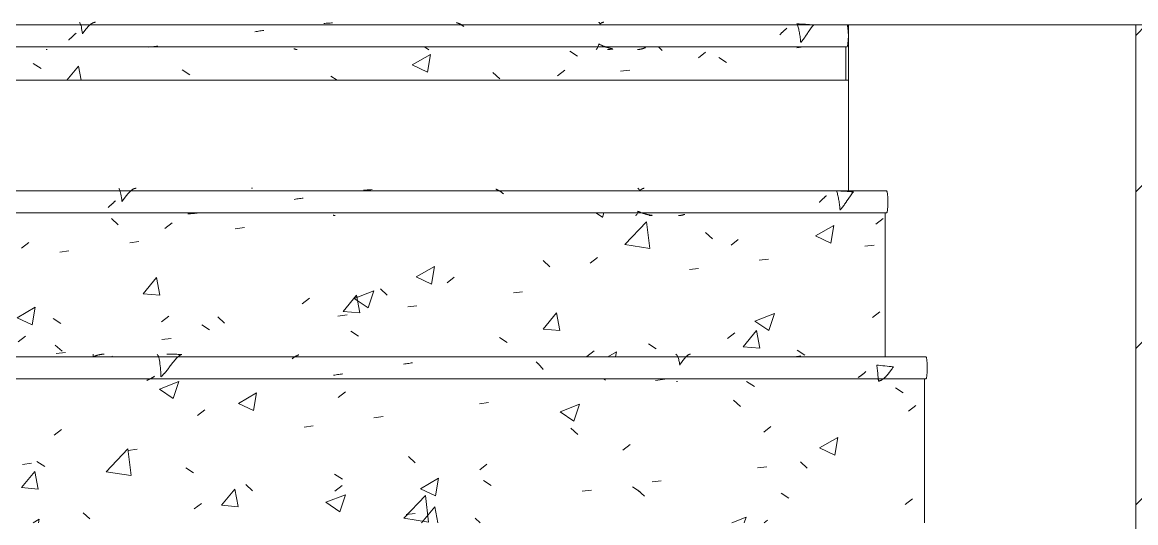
# Model space of a CAD drawing. Header units: millimetres. Extents: x -12680 to 112808, y -16580 to 93550.
# Drawn here: x 88292 to 89299, y -450 to 2 of the extents above; entities that cross this region are included whole.
import ezdxf

# ---------------------------------------------------------------- set-up
doc = ezdxf.new("R2010")
doc.units = ezdxf.units.MM
doc.linetypes.add('Grid Line', pattern=[14, 10, -2, 0, -2])
for name, color, linetype, lineweight in [('HATCH-TUONG', 152, 'Continuous', 9), ('NET THAY 1', 41, 'Continuous', 5), ('NET-CAT', 3, 'Continuous', 9), ('NET-THAY', 2, 'Continuous', 15), ('TRUC', 225, 'Continuous', 5)]:
    doc.layers.add(name, color=color, linetype=linetype, lineweight=lineweight)

# ---------------------------------------------------------------- blocks, each defined once
blk = doc.blocks.new('FP_258-MẶT CẮT B-B')
at = {"layer": 'NET THAY 1', "color": 7}
for p, q in [((89109.7, -300), (87285.1, -300)), ((87285.1, -320), (89109.7, -320))]:
    blk.add_line(p, q, dxfattribs=at)
at = {"layer": 'NET THAY 1'}
for p, q in [((88356.5, -298.5), (88356.4, -299)), ((88356.4, -299), (88356.4, -299.5)), ((88356.4, -299.5), (88356.4, -300.2)), ((88356.7, -300), (88356.4, -300.2)), ((88356.5, -297.7), (88356.5, -297.9)), ((88356.5, -297.9), (88356.5, -298.1)), ((88356.5, -298.1), (88356.5, -298.5)), ((88357, -299.9), (88356.7, -300)), ((88357.3, -299.8), (88357, -299.9)), ((88357.6, -299.6), (88357.3, -299.8)), ((88357.9, -299.5), (88357.6, -299.6)), ((88358.3, -299.4), (88357.9, -299.5)), ((88358.6, -299.2), (88358.3, -299.4)), ((88358.9, -299.1), (88358.6, -299.2)), ((88359.2, -299), (88358.9, -299.1)), ((88359.5, -298.9), (88359.2, -299)), ((88359.8, -298.8), (88359.5, -298.9)), ((88360.1, -298.7), (88359.8, -298.8)), ((88360.4, -298.6), (88360.1, -298.7)), ((88360.7, -298.5), (88360.4, -298.6)), ((88361.1, -298.4), (88360.7, -298.5)), ((88361.4, -298.4), (88361.1, -298.4)), ((88361.7, -298.3), (88361.4, -298.4)), ((88362, -298.2), (88361.7, -298.3)), ((88362.3, -298.1), (88362, -298.2)), ((88362.6, -298.1), (88362.3, -298.1)), ((88362.9, -298), (88362.6, -298.1)), ((88363.2, -298), (88362.9, -298)), ((88363.5, -297.9), (88363.2, -298)), ((88363.8, -297.9), (88363.5, -297.9)), ((88364.2, -297.8), (88363.8, -297.9)), ((88364.5, -297.8), (88364.2, -297.8)), ((88364.8, -297.8), (88364.5, -297.8)), ((88365.1, -297.7), (88364.8, -297.8)), ((88365.4, -297.7), (88365.1, -297.7)), ((88365.7, -297.7), (88365.4, -297.7)), ((88366, -297.7), (88365.7, -297.7)), ((88366.3, -297.7), (88366, -297.7)), ((88414.3, -297.8), (88414.7, -298.2)), ((88414.7, -298.2), (88415, -298.8)), ((88415, -298.8), (88415.4, -299.6)), ((88415.4, -299.6), (88415.7, -300.7)), ((88415.7, -300.7), (88416, -301.9)), ((88416, -301.9), (88416.3, -303.3)), ((88424.1, -297.7), (88423, -297.7)), ((88425.2, -297.7), (88424.1, -297.7)), ((88426.4, -297.7), (88425.2, -297.7)), ((88427.5, -297.7), (88426.4, -297.7)), ((88428.6, -297.7), (88427.5, -297.7)), ((88429.8, -297.8), (88428.6, -297.7)), ((88430.9, -297.8), (88429.8, -297.8)), ((88432, -297.8), (88430.9, -297.8)), ((88431.1, -302.1), (88430.9, -302.4)), ((88431.3, -301.9), (88431.1, -302.1)), ((88431.6, -301.7), (88431.3, -301.9)), ((88431.8, -301.4), (88431.6, -301.7)), ((88432, -301.2), (88431.8, -301.4)), ((88433.2, -297.9), (88432, -297.8)), ((88432.2, -301), (88432, -301.2)), ((88432.4, -300.8), (88432.2, -301)), ((88432.6, -300.6), (88432.4, -300.8)), ((88432.8, -300.4), (88432.6, -300.6)), ((88433, -300.2), (88432.8, -300.4)), ((88433.2, -300), (88433, -300.2)), ((88434.3, -297.9), (88433.2, -297.9)), ((88433.5, -299.8), (88433.2, -300)), ((88433.7, -299.7), (88433.5, -299.8)), ((88433.9, -299.5), (88433.7, -299.7)), ((88434.1, -299.3), (88433.9, -299.5)), ((88434.3, -299.2), (88434.1, -299.3)), ((88435.4, -297.9), (88434.3, -297.9)), ((88434.5, -299), (88434.3, -299.2)), ((88434.7, -298.9), (88434.5, -299)), ((88434.9, -298.8), (88434.7, -298.9)), ((88435.1, -298.6), (88434.9, -298.8)), ((88435.3, -298.5), (88435.1, -298.6)), ((88435.5, -298.4), (88435.3, -298.5)), ((88436.5, -298), (88435.4, -297.9)), ((88435.7, -298.3), (88435.5, -298.4)), ((88435.9, -298.2), (88435.7, -298.3)), ((88436.1, -298.1), (88435.9, -298.2)), ((88436.3, -298.1), (88436.1, -298.1)), ((88436.5, -298), (88436.3, -298.1)), ((88536.6, -301.6), (88536.3, -301.8)), ((88536.8, -301.4), (88536.6, -301.6)), ((88537.1, -301.2), (88536.8, -301.4)), ((88537.3, -301), (88537.1, -301.2)), ((88537.6, -300.9), (88537.3, -301)), ((88537.8, -300.7), (88537.6, -300.9)), ((88538.1, -300.5), (88537.8, -300.7)), ((88538.3, -300.4), (88538.1, -300.5)), ((88538.6, -300.2), (88538.3, -300.4)), ((88538.8, -300), (88538.6, -300.2)), ((88539.1, -299.9), (88538.8, -300)), ((88539.3, -299.7), (88539.1, -299.9)), ((88539.6, -299.6), (88539.3, -299.7)), ((88539.8, -299.5), (88539.6, -299.6)), ((88540.1, -299.3), (88539.8, -299.5)), ((88540.3, -299.2), (88540.1, -299.3)), ((88540.6, -299.1), (88540.3, -299.2)), ((88540.8, -298.9), (88540.6, -299.1)), ((88541.1, -298.8), (88540.8, -298.9)), ((88541.3, -298.7), (88541.1, -298.8)), ((88541.5, -298.6), (88541.3, -298.7)), ((88541.8, -298.5), (88541.5, -298.6)), ((88542, -298.4), (88541.8, -298.5)), ((88542.3, -298.3), (88542, -298.4)), ((88883.4, -297.7), (88883.7, -297.9)), ((88883.7, -297.9), (88884, -298.1)), ((88884, -298.1), (88884.3, -298.5)), ((88884.3, -298.5), (88884.6, -298.9)), ((88884.6, -298.9), (88884.9, -299.5)), ((88884.9, -299.5), (88885.2, -300.1)), ((88885.2, -300.1), (88885.5, -300.8)), ((88885.5, -300.8), (88885.7, -301.6)), ((88885.7, -301.6), (88886, -302.4)), ((88891, -301.9), (88890.8, -302.2)), ((88891.2, -301.7), (88891, -301.9)), ((88891.4, -301.4), (88891.2, -301.7)), ((88891.6, -301.2), (88891.4, -301.4)), ((88891.8, -301), (88891.6, -301.2)), ((88892, -300.7), (88891.8, -301)), ((88892.1, -300.5), (88892, -300.7)), ((88892.3, -300.3), (88892.1, -300.5)), ((88892.5, -300.1), (88892.3, -300.3)), ((88892.7, -299.9), (88892.5, -300.1)), ((88892.9, -299.7), (88892.7, -299.9)), ((88893.1, -299.6), (88892.9, -299.7)), ((88893.3, -299.4), (88893.1, -299.6)), ((88893.5, -299.2), (88893.3, -299.4)), ((88893.7, -299.1), (88893.5, -299.2)), ((88893.9, -298.9), (88893.7, -299.1)), ((88894, -298.8), (88893.9, -298.9)), ((88894.2, -298.6), (88894, -298.8)), ((88894.4, -298.5), (88894.2, -298.6)), ((88894.6, -298.4), (88894.4, -298.5)), ((88894.8, -298.3), (88894.6, -298.4)), ((88895, -298.2), (88894.8, -298.3)), ((88895.2, -298.1), (88895, -298.2)), ((88895.3, -298), (88895.2, -298.1)), ((88895.5, -298), (88895.3, -298)), ((88895.7, -297.9), (88895.5, -298)), ((88895.9, -297.8), (88895.7, -297.9)), ((88896.1, -297.8), (88895.9, -297.8)), ((88896.3, -297.7), (88896.1, -297.8)), ((88896.4, -297.7), (88896.3, -297.7)), ((88896.6, -297.7), (88896.4, -297.7)), ((88896.8, -297.7), (88896.6, -297.7)), ((88416.3, -303.3), (88416.6, -304.9)), ((88416.6, -304.9), (88416.8, -306.5)), ((88416.8, -306.5), (88417, -308.3)), ((88417, -308.3), (88417.2, -310)), ((88417.2, -310), (88417.4, -311.8)), ((88417.4, -311.8), (88417.5, -313.5)), ((88423.3, -312), (88423.1, -312.3)), ((88423.5, -311.7), (88423.3, -312)), ((88423.8, -311.4), (88423.5, -311.7)), ((88424, -311.1), (88423.8, -311.4)), ((88424.3, -310.8), (88424, -311.1)), ((88424.5, -310.5), (88424.3, -310.8)), ((88424.8, -310.1), (88424.5, -310.5)), ((88425, -309.8), (88424.8, -310.1)), ((88425.2, -309.5), (88425, -309.8)), ((88425.5, -309.2), (88425.2, -309.5)), ((88425.7, -308.9), (88425.5, -309.2)), ((88425.9, -308.6), (88425.7, -308.9)), ((88426.2, -308.3), (88425.9, -308.6)), ((88426.4, -308), (88426.2, -308.3)), ((88426.6, -307.7), (88426.4, -308)), ((88426.9, -307.4), (88426.6, -307.7)), ((88427.1, -307.1), (88426.9, -307.4)), ((88427.3, -306.8), (88427.1, -307.1)), ((88427.6, -306.5), (88427.3, -306.8)), ((88427.8, -306.2), (88427.6, -306.5)), ((88428, -305.9), (88427.8, -306.2)), ((88428.2, -305.6), (88428, -305.9)), ((88428.5, -305.3), (88428.2, -305.6)), ((88428.7, -305), (88428.5, -305.3)), ((88428.9, -304.7), (88428.7, -305)), ((88429.1, -304.5), (88428.9, -304.7)), ((88429.4, -304.2), (88429.1, -304.5)), ((88429.6, -303.9), (88429.4, -304.2)), ((88429.8, -303.6), (88429.6, -303.9)), ((88430, -303.4), (88429.8, -303.6)), ((88430.3, -303.1), (88430, -303.4)), ((88430.5, -302.9), (88430.3, -303.1)), ((88430.7, -302.6), (88430.5, -302.9)), ((88430.9, -302.4), (88430.7, -302.6)), ((88638.3, -306.5), (88637.1, -306.7)), ((88639.5, -306.3), (88638.3, -306.5)), ((88640.6, -306.2), (88639.5, -306.3)), ((88641.8, -306), (88640.6, -306.2)), ((88643, -305.8), (88641.8, -306)), ((88644.1, -305.6), (88643, -305.8)), ((88645.3, -305.4), (88644.1, -305.6)), ((88757.5, -304.9), (88757.2, -304.6)), ((88757.7, -305.2), (88757.5, -304.9)), ((88758, -305.4), (88757.7, -305.2)), ((88758.3, -305.7), (88758, -305.4)), ((88758.6, -306), (88758.3, -305.7)), ((88758.8, -306.3), (88758.6, -306)), ((88759.1, -306.5), (88758.8, -306.3)), ((88759.4, -306.8), (88759.1, -306.5)), ((88759.6, -307.1), (88759.4, -306.8)), ((88759.9, -307.4), (88759.6, -307.1)), ((88760.1, -307.7), (88759.9, -307.4)), ((88760.4, -308), (88760.1, -307.7)), ((88760.7, -308.2), (88760.4, -308)), ((88760.9, -308.5), (88760.7, -308.2)), ((88761.2, -308.8), (88760.9, -308.5)), ((88761.4, -309.1), (88761.2, -308.8)), ((88761.7, -309.4), (88761.4, -309.1)), ((88762, -309.7), (88761.7, -309.4)), ((88762.2, -310), (88762, -309.7)), ((88762.5, -310.3), (88762.2, -310)), ((88762.7, -310.6), (88762.5, -310.3)), ((88763, -310.9), (88762.7, -310.6)), ((88763.2, -311.1), (88763, -310.9)), ((88763.5, -311.4), (88763.2, -311.1)), ((88886, -302.4), (88886.2, -303.3)), ((88886.2, -303.3), (88886.4, -304.3)), ((88886.4, -304.3), (88886.7, -305.3)), ((88886.7, -305.3), (88886.9, -306.4)), ((88886.9, -306.4), (88887.1, -307.5)), ((88887.3, -307.1), (88887.1, -307.5)), ((88887.5, -306.8), (88887.3, -307.1)), ((88887.7, -306.5), (88887.5, -306.8)), ((88887.9, -306.2), (88887.7, -306.5)), ((88888.1, -305.9), (88887.9, -306.2)), ((88888.3, -305.6), (88888.1, -305.9)), ((88888.6, -305.3), (88888.3, -305.6)), ((88888.8, -305), (88888.6, -305.3)), ((88889, -304.7), (88888.8, -305)), ((88889.2, -304.4), (88889, -304.7)), ((88889.4, -304.1), (88889.2, -304.4)), ((88889.6, -303.8), (88889.4, -304.1)), ((88889.8, -303.5), (88889.6, -303.8)), ((88890, -303.2), (88889.8, -303.5)), ((88890.2, -303), (88890, -303.2)), ((88890.4, -302.7), (88890.2, -303)), ((88890.6, -302.4), (88890.4, -302.7)), ((88890.8, -302.2), (88890.6, -302.4)), ((89066.9, -307.7), (89065.1, -307.5)), ((89065.1, -307.5), (89065.2, -308.6)), ((89065.2, -308.6), (89065.4, -309.8)), ((89065.4, -309.8), (89065.6, -310.9)), ((89065.6, -310.9), (89065.7, -312.1)), ((89065.7, -312.1), (89065.9, -313.2)), ((89068.8, -307.9), (89066.9, -307.7)), ((89070.7, -308.1), (89068.8, -307.9)), ((89072.6, -308.3), (89070.7, -308.1)), ((89074.5, -308.5), (89072.6, -308.3)), ((89076.4, -308.7), (89074.5, -308.5)), ((89078.3, -308.9), (89076.4, -308.7)), ((89078.1, -312.1), (89077.9, -312.4)), ((89078.3, -311.8), (89078.1, -312.1)), ((89080.2, -309.1), (89078.3, -308.9)), ((89078.6, -311.4), (89078.3, -311.8)), ((89078.8, -311.1), (89078.6, -311.4)), ((89079, -310.8), (89078.8, -311.1)), ((89079.3, -310.4), (89079, -310.8)), ((89079.5, -310.1), (89079.3, -310.4)), ((89079.7, -309.8), (89079.5, -310.1)), ((89079.9, -309.4), (89079.7, -309.8)), ((89080.2, -309.1), (89079.9, -309.4)), ((88405.1, -321.3), (88404.8, -321.4)), ((88405.4, -321.2), (88405.1, -321.3)), ((88405.7, -321.1), (88405.4, -321.2)), ((88406, -320.9), (88405.7, -321.1)), ((88406.3, -320.8), (88406, -320.9)), ((88406.6, -320.7), (88406.3, -320.8)), ((88406.9, -320.5), (88406.6, -320.7)), ((88407.2, -320.4), (88406.9, -320.5)), ((88407.5, -320.3), (88407.2, -320.4)), ((88407.8, -320.1), (88407.5, -320.3)), ((88408.1, -320), (88407.8, -320.1)), ((88408.4, -319.8), (88408.1, -320)), ((88408.7, -319.7), (88408.4, -319.8)), ((88409, -319.5), (88408.7, -319.7)), ((88409.3, -319.3), (88409, -319.5)), ((88409.6, -319.1), (88409.3, -319.3)), ((88409.9, -319), (88409.6, -319.1)), ((88410.2, -318.8), (88409.9, -319)), ((88410.5, -318.6), (88410.2, -318.8)), ((88410.8, -318.4), (88410.5, -318.6)), ((88411.1, -318.2), (88410.8, -318.4)), ((88411.4, -318), (88411.1, -318.2)), ((88411.7, -317.8), (88411.4, -318)), ((88412, -317.6), (88411.7, -317.8)), ((88417.5, -313.5), (88417.6, -315.1)), ((88417.6, -315.1), (88417.6, -316.7)), ((88417.6, -316.7), (88417.7, -318.1)), ((88417.9, -317.9), (88417.7, -318.1)), ((88418.2, -317.6), (88417.9, -317.9)), ((88418.5, -317.4), (88418.2, -317.6)), ((88418.7, -317.1), (88418.5, -317.4)), ((88419, -316.9), (88418.7, -317.1)), ((88419.3, -316.6), (88419, -316.9)), ((88419.5, -316.3), (88419.3, -316.6)), ((88419.8, -316.1), (88419.5, -316.3)), ((88420, -315.8), (88419.8, -316.1)), ((88420.3, -315.5), (88420, -315.8)), ((88420.5, -315.2), (88420.3, -315.5)), ((88420.8, -315), (88420.5, -315.2)), ((88421.1, -314.7), (88420.8, -315)), ((88421.3, -314.4), (88421.1, -314.7)), ((88421.6, -314.1), (88421.3, -314.4)), ((88421.8, -313.8), (88421.6, -314.1)), ((88422.1, -313.5), (88421.8, -313.8)), ((88422.3, -313.2), (88422.1, -313.5)), ((88422.6, -312.9), (88422.3, -313.2)), ((88422.8, -312.6), (88422.6, -312.9)), ((88423.1, -312.3), (88422.8, -312.6)), ((88575, -316.5), (88573.8, -316.6)), ((88576.2, -316.3), (88575, -316.5)), ((88577.4, -316.1), (88576.2, -316.3)), ((88578.6, -316), (88577.4, -316.1)), ((88579.8, -315.8), (88578.6, -316)), ((88580.9, -315.6), (88579.8, -315.8)), ((88582.1, -315.5), (88580.9, -315.6)), ((89048.7, -318.5), (89048.4, -318.7)), ((89049, -318.3), (89048.7, -318.5)), ((89049.3, -318.1), (89049, -318.3)), ((89049.6, -317.9), (89049.3, -318.1)), ((89049.9, -317.7), (89049.6, -317.9)), ((89050.2, -317.5), (89049.9, -317.7)), ((89050.5, -317.3), (89050.2, -317.5)), ((89050.8, -317.1), (89050.5, -317.3)), ((89051.1, -316.9), (89050.8, -317.1)), ((89051.4, -316.6), (89051.1, -316.9)), ((89051.7, -316.4), (89051.4, -316.6)), ((89052, -316.2), (89051.7, -316.4)), ((89052.2, -316), (89052, -316.2)), ((89052.5, -315.7), (89052.2, -316)), ((89052.8, -315.5), (89052.5, -315.7)), ((89053.1, -315.3), (89052.8, -315.5)), ((89053.4, -315), (89053.1, -315.3)), ((89053.7, -314.8), (89053.4, -315)), ((89054, -314.5), (89053.7, -314.8)), ((89054.3, -314.3), (89054, -314.5)), ((89054.5, -314.1), (89054.3, -314.3)), ((89054.8, -313.8), (89054.5, -314.1)), ((89055.1, -313.6), (89054.8, -313.8)), ((89055.4, -313.3), (89055.1, -313.6)), ((89065.9, -313.2), (89066, -314.3)), ((89066, -314.3), (89066.1, -315.4)), ((89066.1, -315.4), (89066.2, -316.4)), ((89066.2, -316.4), (89066.3, -317.3)), ((89066.3, -317.3), (89066.4, -318.2)), ((89066.4, -318.2), (89066.5, -319)), ((89066.5, -319), (89066.6, -319.8)), ((89066.6, -319.8), (89066.6, -320.5)), ((89066.6, -320.5), (89066.7, -321)), ((89066.7, -321), (89066.7, -321.5)), ((89066.7, -321.5), (89066.8, -321.9)), ((89066.8, -321.9), (89066.8, -322.1)), ((89067.1, -322.1), (89066.8, -322.1)), ((89067.3, -322), (89067.1, -322.1)), ((89067.6, -321.9), (89067.3, -322)), ((89067.9, -321.8), (89067.6, -321.9)), ((89068.1, -321.7), (89067.9, -321.8)), ((89068.4, -321.6), (89068.1, -321.7)), ((89068.6, -321.5), (89068.4, -321.6)), ((89068.9, -321.4), (89068.6, -321.5)), ((89069.2, -321.2), (89068.9, -321.4)), ((89069.4, -321.1), (89069.2, -321.2)), ((89069.7, -320.9), (89069.4, -321.1)), ((89069.9, -320.8), (89069.7, -320.9)), ((89070.2, -320.6), (89069.9, -320.8)), ((89070.5, -320.4), (89070.2, -320.6)), ((89070.7, -320.2), (89070.5, -320.4)), ((89071, -320.1), (89070.7, -320.2)), ((89071.2, -319.9), (89071, -320.1)), ((89071.5, -319.7), (89071.2, -319.9)), ((89071.8, -319.4), (89071.5, -319.7)), ((89072, -319.2), (89071.8, -319.4)), ((89072.3, -319), (89072, -319.2)), ((89072.5, -318.8), (89072.3, -319)), ((89072.8, -318.5), (89072.5, -318.8)), ((89073, -318.3), (89072.8, -318.5)), ((89073.3, -318), (89073, -318.3)), ((89073.5, -317.8), (89073.3, -318)), ((89073.8, -317.5), (89073.5, -317.8)), ((89074, -317.3), (89073.8, -317.5)), ((89074.3, -317), (89074, -317.3)), ((89074.5, -316.7), (89074.3, -317)), ((89074.8, -316.4), (89074.5, -316.7)), ((89075, -316.1), (89074.8, -316.4)), ((89075.3, -315.8), (89075, -316.1)), ((89075.5, -315.6), (89075.3, -315.8)), ((89075.7, -315.3), (89075.5, -315.6)), ((89076, -315), (89075.7, -315.3)), ((89076.2, -314.6), (89076, -315)), ((89076.5, -314.3), (89076.2, -314.6)), ((89076.7, -314), (89076.5, -314.3)), ((89076.9, -313.7), (89076.7, -314)), ((89077.2, -313.4), (89076.9, -313.7)), ((89077.4, -313.1), (89077.2, -313.4)), ((89077.6, -312.7), (89077.4, -313.1)), ((89077.9, -312.4), (89077.6, -312.7)), ((88884.3, -322.3), (88883.9, -322.3)), ((88884.6, -322.3), (88884.3, -322.3)), ((88884.9, -322.3), (88884.6, -322.3))]:
    blk.add_line(p, q, dxfattribs=at)
blk = doc.blocks.new('FP_259-MẶT CẮT B-B')
at = {"layer": 'NET THAY 1', "color": 7}
for p, q in [((89074, -150), (87285.1, -150)), ((87285.1, -170), (89074, -170))]:
    blk.add_line(p, q, dxfattribs=at)
at = {"layer": 'NET THAY 1'}
for p, q in [((88379.5, -147.8), (88379.8, -148.2)), ((88379.8, -148.2), (88380.2, -148.7)), ((88380.2, -148.7), (88380.5, -149.6)), ((88380.5, -149.6), (88380.9, -150.6)), ((88380.9, -150.6), (88381.2, -151.8)), ((88389.5, -150.9), (88389.2, -151.1)), ((88389.7, -150.7), (88389.5, -150.9)), ((88389.9, -150.5), (88389.7, -150.7)), ((88390.1, -150.3), (88389.9, -150.5)), ((88390.3, -150.2), (88390.1, -150.3)), ((88390.5, -150), (88390.3, -150.2)), ((88390.7, -149.8), (88390.5, -150)), ((88390.9, -149.6), (88390.7, -149.8)), ((88391.1, -149.5), (88390.9, -149.6)), ((88391.3, -149.3), (88391.1, -149.5)), ((88391.5, -149.2), (88391.3, -149.3)), ((88391.7, -149), (88391.5, -149.2)), ((88391.9, -148.9), (88391.7, -149)), ((88392.1, -148.8), (88391.9, -148.9)), ((88392.3, -148.6), (88392.1, -148.8)), ((88392.5, -148.5), (88392.3, -148.6)), ((88392.7, -148.4), (88392.5, -148.5)), ((88393, -148.3), (88392.7, -148.4)), ((88393.2, -148.2), (88393, -148.3)), ((88393.4, -148.1), (88393.2, -148.2)), ((88393.6, -148), (88393.4, -148.1)), ((88393.8, -148), (88393.6, -148)), ((88394, -147.9), (88393.8, -148)), ((88394.2, -147.9), (88394, -147.9)), ((88394.4, -147.8), (88394.2, -147.9)), ((88394.6, -147.8), (88394.4, -147.8)), ((88394.8, -147.7), (88394.6, -147.8)), ((88395, -147.7), (88394.8, -147.7)), ((88395.2, -147.7), (88395, -147.7)), ((88395.4, -147.7), (88395.2, -147.7)), ((88499.9, -147.7), (88499.7, -147.7)), ((88500.1, -147.7), (88499.9, -147.7)), ((88500.3, -147.7), (88500.1, -147.7)), ((88500.5, -147.7), (88500.3, -147.7)), ((88602, -149.4), (88600.8, -149.5)), ((88603.1, -149.3), (88602, -149.4)), ((88604.3, -149.2), (88603.1, -149.3)), ((88605.4, -149.1), (88604.3, -149.2)), ((88606.6, -149), (88605.4, -149.1)), ((88607.7, -149), (88606.6, -149)), ((88608.9, -148.9), (88607.7, -149)), ((88721, -148.6), (88720.7, -148.5)), ((88721.3, -148.7), (88721, -148.6)), ((88721.6, -148.9), (88721.3, -148.7)), ((88721.9, -149), (88721.6, -148.9)), ((88722.2, -149.1), (88721.9, -149)), ((88722.5, -149.3), (88722.2, -149.1)), ((88722.8, -149.4), (88722.5, -149.3)), ((88723, -149.6), (88722.8, -149.4)), ((88723.3, -149.7), (88723, -149.6)), ((88723.6, -149.9), (88723.3, -149.7)), ((88723.9, -150.1), (88723.6, -149.9)), ((88724.2, -150.2), (88723.9, -150.1)), ((88724.5, -150.4), (88724.2, -150.2)), ((88724.7, -150.6), (88724.5, -150.4)), ((88725, -150.8), (88724.7, -150.6)), ((88725.3, -151), (88725, -150.8)), ((88725.6, -151.2), (88725.3, -151)), ((88849.1, -147.7), (88849.4, -147.9)), ((88849.4, -147.9), (88849.7, -148.1)), ((88849.7, -148.1), (88850, -148.4)), ((88850, -148.4), (88850.3, -148.8)), ((88850.3, -148.8), (88850.5, -149.3)), ((88850.5, -149.3), (88850.8, -149.9)), ((88851, -149.7), (88850.8, -149.9)), ((88851.2, -149.6), (88851, -149.7)), ((88851.4, -149.4), (88851.2, -149.6)), ((88851.6, -149.2), (88851.4, -149.4)), ((88851.8, -149.1), (88851.6, -149.2)), ((88851.9, -148.9), (88851.8, -149.1)), ((88852.1, -148.8), (88851.9, -148.9)), ((88852.3, -148.7), (88852.1, -148.8)), ((88852.5, -148.5), (88852.3, -148.7)), ((88852.7, -148.4), (88852.5, -148.5)), ((88852.9, -148.3), (88852.7, -148.4)), ((88853.1, -148.2), (88852.9, -148.3)), ((88853.2, -148.1), (88853.1, -148.2)), ((88853.4, -148), (88853.2, -148.1)), ((88853.6, -148), (88853.4, -148)), ((88853.8, -147.9), (88853.6, -148)), ((88854, -147.8), (88853.8, -147.9)), ((88854.2, -147.8), (88854, -147.8)), ((88854.4, -147.7), (88854.2, -147.8)), ((88854.5, -147.7), (88854.4, -147.7)), ((88854.7, -147.7), (88854.5, -147.7)), ((88854.9, -147.7), (88854.7, -147.7)), ((89030.7, -150.1), (89028.8, -149.9)), ((89028.8, -149.9), (89029.1, -150.7)), ((89029.1, -150.7), (89029.3, -151.5)), ((89032.6, -150.2), (89030.7, -150.1)), ((89034.5, -150.3), (89032.6, -150.2)), ((89036.4, -150.4), (89034.5, -150.3)), ((89038.3, -150.6), (89036.4, -150.4)), ((89040.2, -150.7), (89038.3, -150.6)), ((89042.1, -150.8), (89040.2, -150.7)), ((89044, -151), (89042.1, -150.8)), ((89044, -151), (89043.8, -151.2)), ((88374.4, -161.1), (88374.1, -161.3)), ((88374.7, -160.8), (88374.4, -161.1)), ((88375, -160.6), (88374.7, -160.8)), ((88375.2, -160.3), (88375, -160.6)), ((88375.5, -160), (88375.2, -160.3)), ((88375.8, -159.8), (88375.5, -160)), ((88376.1, -159.5), (88375.8, -159.8)), ((88376.3, -159.3), (88376.1, -159.5)), ((88376.6, -159), (88376.3, -159.3)), ((88381.2, -151.8), (88381.5, -153.1)), ((88381.5, -153.1), (88381.7, -154.6)), ((88381.7, -154.6), (88382, -156.2)), ((88382, -156.2), (88382.2, -157.9)), ((88382.2, -157.9), (88382.4, -159.6)), ((88382.6, -159.3), (88382.4, -159.6)), ((88382.8, -159), (88382.6, -159.3)), ((88383.1, -158.7), (88382.8, -159)), ((88383.3, -158.4), (88383.1, -158.7)), ((88383.5, -158.1), (88383.3, -158.4)), ((88383.8, -157.8), (88383.5, -158.1)), ((88384, -157.5), (88383.8, -157.8)), ((88384.2, -157.2), (88384, -157.5)), ((88384.4, -156.9), (88384.2, -157.2)), ((88384.7, -156.6), (88384.4, -156.9)), ((88384.9, -156.3), (88384.7, -156.6)), ((88385.1, -156), (88384.9, -156.3)), ((88385.3, -155.7), (88385.1, -156)), ((88385.6, -155.4), (88385.3, -155.7)), ((88385.8, -155.2), (88385.6, -155.4)), ((88386, -154.9), (88385.8, -155.2)), ((88386.2, -154.6), (88386, -154.9)), ((88386.5, -154.3), (88386.2, -154.6)), ((88386.7, -154.1), (88386.5, -154.3)), ((88386.9, -153.8), (88386.7, -154.1)), ((88387.1, -153.5), (88386.9, -153.8)), ((88387.3, -153.3), (88387.1, -153.5)), ((88387.5, -153), (88387.3, -153.3)), ((88387.8, -152.8), (88387.5, -153)), ((88388, -152.5), (88387.8, -152.8)), ((88388.2, -152.3), (88388, -152.5)), ((88388.4, -152), (88388.2, -152.3)), ((88388.6, -151.8), (88388.4, -152)), ((88388.8, -151.6), (88388.6, -151.8)), ((88389, -151.4), (88388.8, -151.6)), ((88389.2, -151.1), (88389, -151.4)), ((88539.5, -157.6), (88538.3, -157.8)), ((88540.7, -157.4), (88539.5, -157.6)), ((88541.9, -157.2), (88540.7, -157.4)), ((88543, -157), (88541.9, -157.2)), ((88544.2, -156.9), (88543, -157)), ((88545.4, -156.7), (88544.2, -156.9)), ((88546.5, -156.5), (88545.4, -156.7)), ((88725.9, -151.4), (88725.6, -151.2)), ((88726.1, -151.6), (88725.9, -151.4)), ((88726.4, -151.8), (88726.1, -151.6)), ((88726.7, -152), (88726.4, -151.8)), ((88727, -152.3), (88726.7, -152)), ((88727.3, -152.5), (88727, -152.3)), ((88727.5, -152.7), (88727.3, -152.5)), ((89013.4, -160.2), (89013.2, -160.4)), ((89013.7, -159.9), (89013.4, -160.2)), ((89014, -159.6), (89013.7, -159.9)), ((89014.3, -159.4), (89014, -159.6)), ((89014.5, -159.1), (89014.3, -159.4)), ((89014.8, -158.9), (89014.5, -159.1)), ((89015.1, -158.6), (89014.8, -158.9)), ((89015.4, -158.3), (89015.1, -158.6)), ((89015.6, -158.1), (89015.4, -158.3)), ((89015.9, -157.8), (89015.6, -158.1)), ((89016.2, -157.6), (89015.9, -157.8)), ((89016.4, -157.3), (89016.2, -157.6)), ((89016.7, -157), (89016.4, -157.3)), ((89017, -156.8), (89016.7, -157)), ((89017.2, -156.5), (89017, -156.8)), ((89017.5, -156.3), (89017.2, -156.5)), ((89017.8, -156), (89017.5, -156.3)), ((89018, -155.8), (89017.8, -156)), ((89018.3, -155.5), (89018, -155.8)), ((89018.6, -155.3), (89018.3, -155.5)), ((89018.8, -155.1), (89018.6, -155.3)), ((89019.1, -154.8), (89018.8, -155.1)), ((89019.4, -154.6), (89019.1, -154.8)), ((89019.6, -154.4), (89019.4, -154.6)), ((89029.3, -151.5), (89029.6, -152.3)), ((89029.6, -152.3), (89029.8, -153.3)), ((89029.8, -153.3), (89030.1, -154.3)), ((89030.1, -154.3), (89030.3, -155.3)), ((89030.3, -155.3), (89030.5, -156.4)), ((89030.5, -156.4), (89030.7, -157.5)), ((89030.7, -157.5), (89030.9, -158.6)), ((89030.9, -158.6), (89031.1, -159.8)), ((89031.1, -159.8), (89031.3, -160.9)), ((89031.3, -160.9), (89031.4, -162.1)), ((89037, -160.9), (89036.8, -161.2)), ((89037.3, -160.5), (89037, -160.9)), ((89037.5, -160.2), (89037.3, -160.5)), ((89037.7, -159.9), (89037.5, -160.2)), ((89037.9, -159.5), (89037.7, -159.9)), ((89038.2, -159.2), (89037.9, -159.5)), ((89038.4, -158.9), (89038.2, -159.2)), ((89038.6, -158.5), (89038.4, -158.9)), ((89038.8, -158.2), (89038.6, -158.5)), ((89039.1, -157.9), (89038.8, -158.2)), ((89039.3, -157.6), (89039.1, -157.9)), ((89039.5, -157.2), (89039.3, -157.6)), ((89039.7, -156.9), (89039.5, -157.2)), ((89039.9, -156.6), (89039.7, -156.9)), ((89040.1, -156.3), (89039.9, -156.6)), ((89040.3, -156), (89040.1, -156.3)), ((89040.6, -155.6), (89040.3, -156)), ((89040.8, -155.3), (89040.6, -155.6)), ((89041, -155), (89040.8, -155.3)), ((89041.2, -154.7), (89041, -155)), ((89041.4, -154.4), (89041.2, -154.7)), ((89041.6, -154.1), (89041.4, -154.4)), ((89041.8, -153.8), (89041.6, -154.1)), ((89042, -153.6), (89041.8, -153.8)), ((89042.2, -153.3), (89042, -153.6)), ((89042.4, -153), (89042.2, -153.3)), ((89042.6, -152.7), (89042.4, -153)), ((89042.8, -152.5), (89042.6, -152.7)), ((89043, -152.2), (89042.8, -152.5)), ((89043.2, -151.9), (89043, -152.2)), ((89043.4, -151.7), (89043.2, -151.9)), ((89043.6, -151.4), (89043.4, -151.7)), ((89043.8, -151.2), (89043.6, -151.4)), ((88370.2, -164.9), (88369.9, -165.1)), ((88370.4, -164.6), (88370.2, -164.9)), ((88370.7, -164.4), (88370.4, -164.6)), ((88371, -164.1), (88370.7, -164.4)), ((88371.3, -163.9), (88371, -164.1)), ((88371.6, -163.7), (88371.3, -163.9)), ((88371.9, -163.4), (88371.6, -163.7)), ((88372.2, -163.1), (88371.9, -163.4)), ((88372.4, -162.9), (88372.2, -163.1)), ((88372.7, -162.6), (88372.4, -162.9)), ((88373, -162.4), (88372.7, -162.6)), ((88373.3, -162.1), (88373, -162.4)), ((88373.6, -161.9), (88373.3, -162.1)), ((88373.8, -161.6), (88373.6, -161.9)), ((88374.1, -161.3), (88373.8, -161.6)), ((88443.3, -170.8), (88442.1, -170.9)), ((88444.5, -170.7), (88443.3, -170.8)), ((88445.7, -170.6), (88444.5, -170.7)), ((88446.8, -170.5), (88445.7, -170.6)), ((88448, -170.4), (88446.8, -170.5)), ((88449.2, -170.3), (88448, -170.4)), ((88450.4, -170.2), (88449.2, -170.3)), ((88848.4, -170.8), (88848.1, -171.3)), ((88848.7, -170.1), (88848.4, -170.8)), ((88849, -169.4), (88848.7, -170.1)), ((88849.2, -168.5), (88849, -169.4)), ((88849.6, -168.7), (88849.2, -168.5)), ((88850, -168.8), (88849.6, -168.7)), ((88850.4, -169), (88850, -168.8)), ((88850.8, -169.2), (88850.4, -169)), ((88851.2, -169.3), (88850.8, -169.2)), ((88851.5, -169.5), (88851.2, -169.3)), ((88851.9, -169.6), (88851.5, -169.5)), ((88852.3, -169.8), (88851.9, -169.6)), ((88852.7, -169.9), (88852.3, -169.8)), ((88853.1, -170), (88852.7, -169.9)), ((88853.4, -170.2), (88853.1, -170)), ((88853.8, -170.3), (88853.4, -170.2)), ((88854.2, -170.4), (88853.8, -170.3)), ((88854.6, -170.5), (88854.2, -170.4)), ((88855, -170.7), (88854.6, -170.5)), ((88855.3, -170.8), (88855, -170.7)), ((88855.7, -170.9), (88855.3, -170.8)), ((88856.1, -171), (88855.7, -170.9)), ((88856.5, -171.1), (88856.1, -171)), ((88856.9, -171.2), (88856.5, -171.1)), ((88857.2, -171.3), (88856.9, -171.2)), ((89031.4, -162.1), (89031.6, -163.2)), ((89031.6, -163.2), (89031.7, -164.3)), ((89031.7, -164.3), (89031.8, -165.4)), ((89031.8, -165.4), (89031.9, -166.4)), ((89031.9, -166.4), (89032, -167.4)), ((89032.3, -167.1), (89032, -167.3)), ((89032.5, -166.8), (89032.3, -167.1)), ((89032.8, -166.5), (89032.5, -166.8)), ((89033, -166.2), (89032.8, -166.5)), ((89033.3, -165.9), (89033, -166.2)), ((89033.5, -165.7), (89033.3, -165.9)), ((89033.7, -165.4), (89033.5, -165.7)), ((89034, -165.1), (89033.7, -165.4)), ((89034.2, -164.7), (89034, -165.1)), ((89034.5, -164.4), (89034.2, -164.7)), ((89034.7, -164.1), (89034.5, -164.4)), ((89034.9, -163.8), (89034.7, -164.1)), ((89035.2, -163.5), (89034.9, -163.8)), ((89035.4, -163.2), (89035.2, -163.5)), ((89035.7, -162.9), (89035.4, -163.2)), ((89035.9, -162.5), (89035.7, -162.9)), ((89036.1, -162.2), (89035.9, -162.5)), ((89036.4, -161.9), (89036.1, -162.2)), ((89036.6, -161.5), (89036.4, -161.9)), ((89036.8, -161.2), (89036.6, -161.5)), ((88573.7, -172.1), (88573.5, -172)), ((88573.9, -172.1), (88573.7, -172.1)), ((88574.1, -172.2), (88573.9, -172.1)), ((88574.3, -172.2), (88574.1, -172.2)), ((88574.5, -172.3), (88574.3, -172.2)), ((88574.7, -172.3), (88574.5, -172.3)), ((88574.9, -172.3), (88574.7, -172.3)), ((88575.1, -172.3), (88574.9, -172.3)), ((88575.4, -172.3), (88575.1, -172.3)), ((88847.5, -172.1), (88847.1, -172.3)), ((88847.8, -171.8), (88847.5, -172.1)), ((88848.1, -171.3), (88847.8, -171.8)), ((88857.6, -171.4), (88857.2, -171.3)), ((88858, -171.5), (88857.6, -171.4)), ((88858.4, -171.6), (88858, -171.5)), ((88858.7, -171.6), (88858.4, -171.6)), ((88859.1, -171.7), (88858.7, -171.6)), ((88859.5, -171.8), (88859.1, -171.7)), ((88859.7, -172.3), (88859.4, -172.3)), ((88859.9, -171.9), (88859.5, -171.8)), ((88860.1, -172.3), (88859.7, -172.3)), ((88860.3, -171.9), (88859.9, -171.9)), ((88860.4, -172.3), (88860.1, -172.3)), ((88860.6, -172), (88860.3, -171.9)), ((88860.8, -172.3), (88860.4, -172.3)), ((88861, -172), (88860.6, -172)), ((88861.1, -172.3), (88860.8, -172.3)), ((88861.4, -172.1), (88861, -172)), ((88861.4, -172.2), (88861.1, -172.3)), ((88861.8, -172.1), (88861.4, -172.1)), ((88861.8, -172.2), (88861.4, -172.2)), ((88862.1, -172.2), (88861.8, -172.1)), ((88862.1, -172.2), (88861.8, -172.2)), ((88886.1, -172.3), (88885.8, -172.3)), ((88886.4, -172.3), (88886.1, -172.3)), ((88886.7, -172.3), (88886.4, -172.3)), ((88887, -172.3), (88886.7, -172.3)), ((88887.3, -172.2), (88887, -172.3)), ((88887.6, -172.2), (88887.3, -172.2)), ((88887.9, -172.2), (88887.6, -172.2)), ((88888.2, -172.1), (88887.9, -172.2)), ((88888.5, -172.1), (88888.2, -172.1)), ((88888.8, -172), (88888.5, -172.1)), ((88889.1, -171.9), (88888.8, -172)), ((88889.4, -171.9), (88889.1, -171.9)), ((88889.7, -171.8), (88889.4, -171.9)), ((88890, -171.7), (88889.7, -171.8)), ((88890.3, -171.6), (88890, -171.7)), ((88890.6, -171.5), (88890.3, -171.6)), ((88890.9, -171.5), (88890.6, -171.5)), ((88891.2, -171.4), (88890.9, -171.5)), ((88891.5, -171.3), (88891.2, -171.4))]:
    blk.add_line(p, q, dxfattribs=at)
blk = doc.blocks.new('FP_260-MẶT CẮT B-B')
at = {"layer": 'NET THAY 1'}
for p, q in [((88344, 2.2), (88344.3, 1.8)), ((88344.3, 1.8), (88344.7, 1.2)), ((88344.7, 1.2), (88345, 0.4)), ((88345, 0.4), (88345.4, -0.6)), ((88353.7, 0.1), (88353.5, 0)), ((88353.9, 0.3), (88353.7, 0.1)), ((88354.2, 0.5), (88353.9, 0.3)), ((88354.4, 0.6), (88354.2, 0.5)), ((88354.6, 0.8), (88354.4, 0.6)), ((88354.8, 0.9), (88354.6, 0.8)), ((88355, 1.1), (88354.8, 0.9)), ((88355.2, 1.2), (88355, 1.1)), ((88355.4, 1.3), (88355.2, 1.2)), ((88355.6, 1.5), (88355.4, 1.3)), ((88355.8, 1.6), (88355.6, 1.5)), ((88356, 1.7), (88355.8, 1.6)), ((88356.2, 1.8), (88356, 1.7)), ((88356.4, 1.9), (88356.2, 1.8)), ((88356.6, 1.9), (88356.4, 1.9)), ((88356.8, 2), (88356.6, 1.9)), ((88357, 2.1), (88356.8, 2)), ((88357.2, 2.1), (88357, 2.1)), ((88357.4, 2.2), (88357.2, 2.1)), ((88357.7, 2.2), (88357.4, 2.2)), ((88357.9, 2.3), (88357.7, 2.2)), ((88358.1, 2.3), (88357.9, 2.3)), ((88358.3, 2.3), (88358.1, 2.3)), ((88358.5, 2.3), (88358.3, 2.3)), ((88566.1, 1.3), (88564.9, 1.2)), ((88567.3, 1.4), (88566.1, 1.3)), ((88568.4, 1.4), (88567.3, 1.4)), ((88569.6, 1.5), (88568.4, 1.4)), ((88570.7, 1.6), (88569.6, 1.5)), ((88571.9, 1.7), (88570.7, 1.6)), ((88573, 1.7), (88571.9, 1.7)), ((88685.2, 1.9), (88684.9, 2)), ((88685.5, 1.8), (88685.2, 1.9)), ((88685.8, 1.7), (88685.5, 1.8)), ((88686, 1.6), (88685.8, 1.7)), ((88686.3, 1.5), (88686, 1.6)), ((88686.6, 1.4), (88686.3, 1.5)), ((88686.9, 1.3), (88686.6, 1.4)), ((88687.2, 1.2), (88686.9, 1.3)), ((88687.5, 1.1), (88687.2, 1.2)), ((88687.8, 0.9), (88687.5, 1.1)), ((88688.1, 0.8), (88687.8, 0.9)), ((88688.3, 0.6), (88688.1, 0.8)), ((88688.6, 0.5), (88688.3, 0.6)), ((88688.9, 0.3), (88688.6, 0.5)), ((88689.2, 0.2), (88688.9, 0.3)), ((88689.5, 0), (88689.2, 0.2)), ((88689.8, -0.2), (88689.5, 0)), ((88813.7, 2.3), (88813.9, 2.2)), ((88813.9, 2.2), (88814.2, 2)), ((88814.2, 2), (88814.5, 1.7)), ((88814.5, 1.7), (88814.7, 1.3)), ((88814.7, 1.3), (88815, 0.9)), ((88815.2, 1), (88815, 0.9)), ((88815.3, 1.2), (88815.2, 1)), ((88815.5, 1.3), (88815.3, 1.2)), ((88815.7, 1.4), (88815.5, 1.3)), ((88815.9, 1.6), (88815.7, 1.4)), ((88816.1, 1.7), (88815.9, 1.6)), ((88816.3, 1.8), (88816.1, 1.7)), ((88816.5, 1.9), (88816.3, 1.8)), ((88816.7, 2), (88816.5, 1.9)), ((88816.9, 2), (88816.7, 2)), ((88817, 2.1), (88816.9, 2)), ((88817.2, 2.2), (88817, 2.1)), ((88817.4, 2.2), (88817.2, 2.2)), ((88817.6, 2.3), (88817.4, 2.2)), ((88817.8, 2.3), (88817.6, 2.3)), ((88818, 2.3), (88817.8, 2.3)), ((88818.2, 2.3), (88818, 2.3)), ((88994.9, 0.8), (88992.9, 0.9)), ((88992.9, 0.9), (88993.2, 0.3)), ((88993.2, 0.3), (88993.5, -0.4)), ((88996.8, 0.7), (88994.9, 0.8)), ((88998.7, 0.6), (88996.8, 0.7)), ((89000.6, 0.5), (88998.7, 0.6)), ((89002.5, 0.4), (89000.6, 0.5)), ((89004.4, 0.2), (89002.5, 0.4)), ((89006.3, 0.1), (89004.4, 0.2)), ((89008.2, 0), (89006.3, 0.1)), ((89008.2, 0), (89008, -0.2)), ((88338.2, -10), (88337.9, -10.3)), ((88338.5, -9.8), (88338.2, -10)), ((88338.7, -9.5), (88338.5, -9.8)), ((88339, -9.3), (88338.7, -9.5)), ((88339.3, -9), (88339, -9.3)), ((88339.5, -8.7), (88339.3, -9)), ((88339.8, -8.5), (88339.5, -8.7)), ((88340.1, -8.2), (88339.8, -8.5)), ((88340.4, -8), (88340.1, -8.2)), ((88340.6, -7.7), (88340.4, -8)), ((88340.9, -7.4), (88340.6, -7.7)), ((88345.4, -0.6), (88345.7, -1.8)), ((88345.7, -1.8), (88346, -3.2)), ((88346, -3.2), (88346.2, -4.7)), ((88346.2, -4.7), (88346.5, -6.4)), ((88346.5, -6.4), (88346.7, -8)), ((88346.9, -7.7), (88346.7, -8)), ((88347.1, -7.4), (88346.9, -7.7)), ((88347.4, -7.1), (88347.1, -7.4)), ((88347.6, -6.8), (88347.4, -7.1)), ((88347.8, -6.5), (88347.6, -6.8)), ((88348.1, -6.2), (88347.8, -6.5)), ((88348.3, -5.9), (88348.1, -6.2)), ((88348.5, -5.6), (88348.3, -5.9)), ((88348.7, -5.4), (88348.5, -5.6)), ((88349, -5.1), (88348.7, -5.4)), ((88349.2, -4.8), (88349, -5.1)), ((88349.4, -4.5), (88349.2, -4.8)), ((88349.6, -4.2), (88349.4, -4.5)), ((88349.9, -4), (88349.6, -4.2)), ((88350.1, -3.7), (88349.9, -4)), ((88350.3, -3.4), (88350.1, -3.7)), ((88350.5, -3.2), (88350.3, -3.4)), ((88350.7, -2.9), (88350.5, -3.2)), ((88351, -2.7), (88350.7, -2.9)), ((88351.2, -2.4), (88351, -2.7)), ((88351.4, -2.2), (88351.2, -2.4)), ((88351.6, -1.9), (88351.4, -2.2)), ((88351.8, -1.7), (88351.6, -1.9)), ((88352, -1.5), (88351.8, -1.7)), ((88352.3, -1.2), (88352, -1.5)), ((88352.5, -1), (88352.3, -1.2)), ((88352.7, -0.8), (88352.5, -1)), ((88352.9, -0.6), (88352.7, -0.8)), ((88353.1, -0.4), (88352.9, -0.6)), ((88353.3, -0.2), (88353.1, -0.4)), ((88353.5, 0), (88353.3, -0.2)), ((88503.8, -6.1), (88502.6, -6.3)), ((88504.9, -5.9), (88503.8, -6.1)), ((88506.1, -5.7), (88504.9, -5.9)), ((88507.3, -5.5), (88506.1, -5.7)), ((88508.5, -5.4), (88507.3, -5.5)), ((88509.6, -5.2), (88508.5, -5.4)), ((88510.8, -5), (88509.6, -5.2)), ((88690, -0.3), (88689.8, -0.2)), ((88690.3, -0.5), (88690, -0.3)), ((88690.6, -0.7), (88690.3, -0.5)), ((88690.9, -0.9), (88690.6, -0.7)), ((88691.2, -1.1), (88690.9, -0.9)), ((88691.4, -1.3), (88691.2, -1.1)), ((88691.7, -1.5), (88691.4, -1.3)), ((88977.8, -8.6), (88977.5, -8.9)), ((88978, -8.3), (88977.8, -8.6)), ((88978.3, -8.1), (88978, -8.3)), ((88978.6, -7.8), (88978.3, -8.1)), ((88978.8, -7.6), (88978.6, -7.8)), ((88979.1, -7.3), (88978.8, -7.6)), ((88979.4, -7), (88979.1, -7.3)), ((88979.6, -6.8), (88979.4, -7)), ((88979.9, -6.5), (88979.6, -6.8)), ((88980.2, -6.3), (88979.9, -6.5)), ((88980.4, -6), (88980.2, -6.3)), ((88980.7, -5.8), (88980.4, -6)), ((88981, -5.6), (88980.7, -5.8)), ((88981.2, -5.3), (88981, -5.6)), ((88981.5, -5.1), (88981.2, -5.3)), ((88981.8, -4.8), (88981.5, -5.1)), ((88982, -4.6), (88981.8, -4.8)), ((88982.3, -4.4), (88982, -4.6)), ((88982.5, -4.1), (88982.3, -4.4)), ((88982.8, -3.9), (88982.5, -4.1)), ((88983.1, -3.7), (88982.8, -3.9)), ((88983.3, -3.4), (88983.1, -3.7)), ((88983.6, -3.2), (88983.3, -3.4)), ((88983.8, -3), (88983.6, -3.2)), ((88993.5, -0.4), (88993.8, -1.2)), ((88993.8, -1.2), (88994.1, -2)), ((88994.1, -2), (88994.3, -2.9)), ((88994.3, -2.9), (88994.6, -3.9)), ((88994.6, -3.9), (88994.8, -4.9)), ((88994.8, -4.9), (88995, -6)), ((88995, -6), (88995.2, -7.1)), ((88995.2, -7.1), (88995.4, -8.2)), ((88995.4, -8.2), (88995.6, -9.4)), ((88995.6, -9.4), (88995.8, -10.5)), ((89000.9, -10), (89000.7, -10.3)), ((89001.1, -9.6), (89000.9, -10)), ((89001.4, -9.3), (89001.1, -9.6)), ((89001.6, -9), (89001.4, -9.3)), ((89001.8, -8.6), (89001.6, -9)), ((89002, -8.3), (89001.8, -8.6)), ((89002.2, -8), (89002, -8.3)), ((89002.5, -7.7), (89002.2, -8)), ((89002.7, -7.3), (89002.5, -7.7)), ((89002.9, -7), (89002.7, -7.3)), ((89003.1, -6.7), (89002.9, -7)), ((89003.3, -6.4), (89003.1, -6.7)), ((89003.5, -6), (89003.3, -6.4)), ((89003.8, -5.7), (89003.5, -6)), ((89004, -5.4), (89003.8, -5.7)), ((89004.2, -5.1), (89004, -5.4)), ((89004.4, -4.8), (89004.2, -5.1)), ((89004.6, -4.5), (89004.4, -4.8)), ((89004.8, -4.2), (89004.6, -4.5)), ((89005, -3.9), (89004.8, -4.2)), ((89005.2, -3.6), (89005, -3.9)), ((89005.4, -3.4), (89005.2, -3.6)), ((89005.6, -3.1), (89005.4, -3.4)), ((89005.8, -2.8), (89005.6, -3.1)), ((89006, -2.5), (89005.8, -2.8)), ((89006.2, -2.3), (89006, -2.5)), ((89006.4, -2), (89006.2, -2.3)), ((89006.6, -1.8), (89006.4, -2)), ((89006.8, -1.5), (89006.6, -1.8)), ((89007, -1.3), (89006.8, -1.5)), ((89007.2, -1), (89007, -1.3)), ((89007.4, -0.8), (89007.2, -1)), ((89007.6, -0.6), (89007.4, -0.8)), ((89007.8, -0.4), (89007.6, -0.6)), ((89008, -0.2), (89007.8, -0.4)), ((88334.5, -13.4), (88334.3, -13.7)), ((88334.8, -13.2), (88334.5, -13.4)), ((88335.1, -12.9), (88334.8, -13.2)), ((88335.4, -12.6), (88335.1, -12.9)), ((88335.7, -12.4), (88335.4, -12.6)), ((88336, -12.1), (88335.7, -12.4)), ((88336.2, -11.9), (88336, -12.1)), ((88336.5, -11.6), (88336.2, -11.9)), ((88336.8, -11.3), (88336.5, -11.6)), ((88337.1, -11.1), (88336.8, -11.3)), ((88337.3, -10.8), (88337.1, -11.1)), ((88337.6, -10.6), (88337.3, -10.8)), ((88337.9, -10.3), (88337.6, -10.6)), ((88407.7, -20), (88406.5, -20.1)), ((88408.9, -19.9), (88407.7, -20)), ((88410.1, -19.8), (88408.9, -19.9)), ((88411.3, -19.6), (88410.1, -19.8)), ((88412.5, -19.5), (88411.3, -19.6)), ((88413.7, -19.4), (88412.5, -19.5)), ((88414.9, -19.3), (88413.7, -19.4)), ((88812.8, -20), (88812.5, -20.7)), ((88813.1, -19.2), (88812.8, -20)), ((88813.4, -18.3), (88813.1, -19.2)), ((88813.7, -17.3), (88813.4, -18.3)), ((88814.1, -17.5), (88813.7, -17.3)), ((88814.4, -17.7), (88814.1, -17.5)), ((88814.8, -17.9), (88814.4, -17.7)), ((88815.2, -18), (88814.8, -17.9)), ((88815.6, -18.2), (88815.2, -18)), ((88816, -18.4), (88815.6, -18.2)), ((88816.4, -18.6), (88816, -18.4)), ((88816.8, -18.7), (88816.4, -18.6)), ((88817.1, -18.9), (88816.8, -18.7)), ((88817.5, -19), (88817.1, -18.9)), ((88817.9, -19.2), (88817.5, -19)), ((88818.3, -19.4), (88817.9, -19.2)), ((88818.7, -19.5), (88818.3, -19.4)), ((88819.1, -19.7), (88818.7, -19.5)), ((88819.4, -19.8), (88819.1, -19.7)), ((88819.8, -19.9), (88819.4, -19.8)), ((88820.2, -20.1), (88819.8, -19.9)), ((88820.6, -20.2), (88820.2, -20.1)), ((88995.8, -10.5), (88995.9, -11.7)), ((88995.9, -11.7), (88996.1, -12.8)), ((88996.1, -12.8), (88996.2, -13.9)), ((88996.2, -13.9), (88996.3, -15)), ((88996.3, -15), (88996.4, -16)), ((88996.7, -15.7), (88996.4, -16)), ((88996.9, -15.4), (88996.7, -15.7)), ((88997.2, -15.1), (88996.9, -15.4)), ((88997.4, -14.8), (88997.2, -15.1)), ((88997.7, -14.5), (88997.4, -14.8)), ((88997.9, -14.2), (88997.7, -14.5)), ((88998.1, -13.9), (88997.9, -14.2)), ((88998.4, -13.6), (88998.1, -13.9)), ((88998.6, -13.3), (88998.4, -13.6)), ((88998.8, -12.9), (88998.6, -13.3)), ((88999.1, -12.6), (88998.8, -12.9)), ((88999.3, -12.3), (88999.1, -12.6)), ((88999.5, -12), (88999.3, -12.3)), ((88999.8, -11.6), (88999.5, -12)), ((89000, -11.3), (88999.8, -11.6)), ((89000.2, -11), (89000, -11.3)), ((89000.5, -10.6), (89000.2, -11)), ((89000.7, -10.3), (89000.5, -10.6)), ((88314.1, -22.3), (88313.9, -22.3)), ((88314.4, -22.3), (88314.1, -22.3)), ((88314.6, -22.3), (88314.4, -22.3)), ((88314.9, -22.3), (88314.6, -22.3)), ((88538.2, -21.7), (88538, -21.6)), ((88538.4, -21.8), (88538.2, -21.7)), ((88538.6, -21.8), (88538.4, -21.8)), ((88538.8, -21.9), (88538.6, -21.8)), ((88539.1, -22), (88538.8, -21.9)), ((88539.3, -22.1), (88539.1, -22)), ((88539.5, -22.1), (88539.3, -22.1)), ((88539.7, -22.2), (88539.5, -22.1)), ((88539.9, -22.2), (88539.7, -22.2)), ((88540.2, -22.2), (88539.9, -22.2)), ((88540.4, -22.3), (88540.2, -22.2)), ((88540.6, -22.3), (88540.4, -22.3)), ((88540.8, -22.3), (88540.6, -22.3)), ((88541, -22.3), (88540.8, -22.3)), ((88811.6, -22.1), (88811.3, -22.3)), ((88811.9, -21.7), (88811.6, -22.1)), ((88812.2, -21.3), (88811.9, -21.7)), ((88812.5, -20.7), (88812.2, -21.3)), ((88821, -20.3), (88820.6, -20.2)), ((88821.3, -20.5), (88821, -20.3)), ((88821.7, -20.6), (88821.3, -20.5)), ((88821.9, -22.3), (88821.5, -22.3)), ((88822.1, -20.7), (88821.7, -20.6)), ((88822.3, -22.3), (88821.9, -22.3)), ((88822.5, -20.8), (88822.1, -20.7)), ((88822.6, -22.3), (88822.3, -22.3)), ((88822.9, -20.9), (88822.5, -20.8)), ((88823, -22.3), (88822.6, -22.3)), ((88823.2, -21), (88822.9, -20.9)), ((88823.4, -22.2), (88823, -22.3)), ((88823.6, -21.1), (88823.2, -21)), ((88823.7, -22.2), (88823.4, -22.2)), ((88824, -21.2), (88823.6, -21.1)), ((88824.1, -22.2), (88823.7, -22.2)), ((88824.4, -21.3), (88824, -21.2)), ((88824.5, -22.1), (88824.1, -22.2)), ((88824.7, -21.4), (88824.4, -21.3)), ((88824.8, -22.1), (88824.5, -22.1)), ((88825.1, -21.5), (88824.7, -21.4)), ((88825.2, -22), (88824.8, -22.1)), ((88825.5, -21.6), (88825.1, -21.5)), ((88825.5, -22), (88825.2, -22)), ((88825.9, -21.7), (88825.5, -21.6)), ((88825.9, -21.9), (88825.5, -22)), ((88826.3, -21.7), (88825.9, -21.7)), ((88826.3, -21.9), (88825.9, -21.9)), ((88826.6, -21.8), (88826.3, -21.7)), ((88826.6, -21.8), (88826.3, -21.9)), ((88849, -22.3), (88848.7, -22.3)), ((88849.3, -22.3), (88849, -22.3)), ((88849.6, -22.3), (88849.3, -22.3)), ((88849.9, -22.2), (88849.6, -22.3)), ((88850.2, -22.2), (88849.9, -22.2)), ((88850.5, -22.2), (88850.2, -22.2)), ((88850.8, -22.1), (88850.5, -22.2)), ((88851.1, -22.1), (88850.8, -22.1)), ((88851.4, -22), (88851.1, -22.1)), ((88851.8, -21.9), (88851.4, -22)), ((88852.1, -21.9), (88851.8, -21.9)), ((88852.4, -21.8), (88852.1, -21.9)), ((88852.7, -21.7), (88852.4, -21.8)), ((88853, -21.6), (88852.7, -21.7)), ((88853.3, -21.6), (88853, -21.6)), ((88853.6, -21.5), (88853.3, -21.6)), ((88853.9, -21.4), (88853.6, -21.5)), ((88854.2, -21.3), (88853.9, -21.4)), ((88854.5, -21.1), (88854.2, -21.3)), ((88854.8, -21), (88854.5, -21.1)), ((88855.1, -20.9), (88854.8, -21)), ((88855.4, -20.8), (88855.1, -20.9)), ((88855.7, -20.7), (88855.4, -20.8)), ((88856, -20.5), (88855.7, -20.7))]:
    blk.add_line(p, q, dxfattribs=at)
at = {"layer": 'NET THAY 1', "color": 7}
for p, q in [((89038.3, 0), (87285.1, 0)), ((87285.1, -20), (89038.3, -20))]:
    blk.add_line(p, q, dxfattribs=at)
blk = doc.blocks.new('ALC1807-ASCENT PLAZA-TANG 1_2_rvt-1-MẶT CẮT B-B')
at = {"layer": 'HATCH-TUONG', "lineweight": 5}
h = blk.add_hatch(dxfattribs=at)
h.set_pattern_fill('FP_4', style=0, pattern_type=2)
h.set_pattern_definition([(45, (41462.07, 40400), (-70.71068, 70.71068), [])])
h.paths.add_polyline_path([(89400.1, -1000), (89400.1, 0), (89299.4, 0), (89299.4, -1000)], flags=0)
at = {"layer": 'NET THAY 1'}
h = blk.add_hatch(dxfattribs=at)
h.set_pattern_fill('FP_49', color=256, style=0, pattern_type=2)
h.set_pattern_definition([(50.201, (86446.06, -450), (180.891, -15.939), [18.994, -208.937]), (354.964, (86446.06, -450), (34.991, -191.057), [15.133, -166.459]), (100.379, (86461.13, -451.33), (145.898, 175.118), [16.186, -178.049]), (30.177, (86446.06, -450), (164.569, -77.289), [18.949, -208.435]), (334.843, (86446.06, -450), (-32, -191.588), [15.151, -166.663]), (80.518, (86459.78, -456.43), (196.568, 114.3), [16.187, -178.055]), (46.388, (86446.06, -399.2), (269.155, -42.042), [28.478, -313.258]), (96.589, (86468.5, -402.7), (235.72, 247.426), [24.283, -267.11]), (351.122, (86446.06, -399.2), (235.72, 247.426), [22.702, -249.717]), (21.137, (86471.28, -411.9), (150.539, -102.265), [18.932, -208.254]), (325.811, (86471.28, -411.9), (61.362, 184.188), [15.166, -166.823]), (71.574, (86483.82, -420.42), (211.902, 81.922), [16.178, -177.963]), (37.697, (86446.06, -450), (3.0672, 84.5549), [8.345, -156.525, 8.345, -161.076, -167.524]), (37.697, (86446.06, -450), (3.0672, 84.5549), [-334.29, 8.345, -159.18]), (7.553, (86446.06, -450), (66.3455, 100.181), [8.324, -88.028, 8.324, -152.346, -63.688]), (7.553, (86446.06, -450), (66.3455, 100.181), [-257.02, 8.324, -55.364]), (327.315, (86434.81, -450), (134.6288, -5.7283), [8.34, -54.84, 8.34, -188.781, -261.564]), (327.315, (86434.81, -450), (134.6288, -5.7283), [-260.3, 8.34, -253.224]), (317.297, (86364.6, -450), (147.0774, 25.428), [8.35, -73.882, 8.35, -122.715, -185.971]), (317.297, (86364.6, -450), (147.0774, 25.428), [-213.297, 8.35, -177.621])])
h.paths.add_polyline_path([(88604.6, -50), (89037.1, -50), (89037.1, -20), (87285.1, -20), (87285.1, -50), (88144.3, -50)], flags=0)
h = blk.add_hatch(dxfattribs=at)
h.set_pattern_fill('FP_48', color=256, style=0, pattern_type=2)
h.set_pattern_definition([(50.201, (86481.74, -450), (180.891, -15.939), [18.994, -208.937]), (354.964, (86481.74, -450), (34.991, -191.057), [15.133, -166.459]), (100.379, (86496.81, -451.33), (145.898, 175.118), [16.186, -178.049]), (30.177, (86481.74, -450), (164.569, -77.289), [18.949, -208.435]), (334.843, (86481.74, -450), (-32, -191.588), [15.151, -166.663]), (80.518, (86495.46, -456.43), (196.568, 114.3), [16.187, -178.055]), (46.388, (86481.74, -399.2), (269.155, -42.042), [28.478, -313.258]), (96.589, (86504.17, -402.7), (235.72, 247.426), [24.283, -267.11]), (351.122, (86481.74, -399.2), (235.72, 247.426), [22.702, -249.717]), (21.137, (86506.96, -411.9), (150.539, -102.265), [18.932, -208.254]), (325.811, (86506.96, -411.9), (61.362, 184.188), [15.166, -166.823]), (71.574, (86519.5, -420.42), (211.902, 81.922), [16.178, -177.963]), (37.697, (86481.74, -450), (3.0672, 84.5549), [8.345, -156.525, 8.345, -161.076, -167.524]), (37.697, (86481.74, -450), (3.0672, 84.5549), [-334.29, 8.345, -159.18]), (7.553, (86481.74, -450), (66.3455, 100.181), [8.324, -88.028, 8.324, -152.346, -63.688]), (7.553, (86481.74, -450), (66.3455, 100.181), [-257.02, 8.324, -55.364]), (327.315, (86470.49, -450), (134.6288, -5.7283), [8.34, -54.84, 8.34, -188.781, -261.564]), (327.315, (86470.49, -450), (134.6288, -5.7283), [-260.3, 8.34, -253.224]), (317.297, (86400.28, -450), (147.0774, 25.428), [8.35, -73.882, 8.35, -122.715, -185.971]), (317.297, (86400.28, -450), (147.0774, 25.428), [-213.297, 8.35, -177.621])])
h.paths.add_polyline_path([(89072.8, -300), (89072.8, -170), (87285.1, -170), (87285.1, -300), (88604.6, -300)], flags=0)
h = blk.add_hatch(dxfattribs=at)
h.set_pattern_fill('FP_47', color=256, style=0, pattern_type=2)
h.set_pattern_definition([(50.201, (86517.42, -450), (180.891, -15.939), [18.994, -208.937]), (354.964, (86517.42, -450), (34.991, -191.057), [15.133, -166.459]), (100.379, (86532.5, -451.33), (145.898, 175.118), [16.186, -178.049]), (30.177, (86517.42, -450), (164.569, -77.289), [18.949, -208.435]), (334.843, (86517.42, -450), (-32, -191.588), [15.151, -166.663]), (80.518, (86531.14, -456.43), (196.568, 114.3), [16.187, -178.055]), (46.388, (86517.42, -399.2), (269.155, -42.042), [28.478, -313.258]), (96.589, (86539.85, -402.7), (235.72, 247.426), [24.283, -267.11]), (351.122, (86517.42, -399.2), (235.72, 247.426), [22.702, -249.717]), (21.137, (86542.64, -411.9), (150.539, -102.265), [18.932, -208.254]), (325.811, (86542.64, -411.9), (61.362, 184.188), [15.166, -166.823]), (71.574, (86555.18, -420.42), (211.902, 81.922), [16.178, -177.963]), (37.697, (86517.42, -450), (3.0672, 84.5549), [8.345, -156.525, 8.345, -161.076, -167.524]), (37.697, (86517.42, -450), (3.0672, 84.5549), [-334.29, 8.345, -159.18]), (7.553, (86517.42, -450), (66.3455, 100.181), [8.324, -88.028, 8.324, -152.346, -63.688]), (7.553, (86517.42, -450), (66.3455, 100.181), [-257.02, 8.324, -55.364]), (327.315, (86506.17, -450), (134.6288, -5.7283), [8.34, -54.84, 8.34, -188.781, -261.564]), (327.315, (86506.17, -450), (134.6288, -5.7283), [-260.3, 8.34, -253.224]), (317.297, (86435.96, -450), (147.0774, 25.428), [8.35, -73.882, 8.35, -122.715, -185.971]), (317.297, (86435.96, -450), (147.0774, 25.428), [-213.297, 8.35, -177.621])])
h.paths.add_polyline_path([(87285.1, -450), (89108.5, -450), (89108.5, -320), (87285.1, -320)], flags=0)
at = {"layer": 'NET THAY 1', "color": 7}
for p, q in [((89037.1, -20), (89037.1, -50)), ((89072.8, -170), (89072.8, -300.3)), ((89108.5, -320), (89108.5, -450))]:
    blk.add_line(p, q, dxfattribs=at)
for centre in [(89038.3, -10), (89074, -160), (89109.7, -310)]:
    blk.add_ellipse(centre, major_axis=(0, 10), ratio=0.118935, start_param=3.141593, end_param=6.283185, dxfattribs=at)
at = {"layer": 'NET-CAT'}
for p, q in [((89400.1, 0), (89299.4, 0)), ((89299.4, 0), (89299.4, -1000))]:
    blk.add_line(p, q, dxfattribs=at)
at = {"layer": 'NET-THAY', "color": 10}
for p, q in [((89039.5, -150.3), (89039.5, 0)), ((89039.5, 0), (89051.4, 0)), ((89299.4, 0), (89051.4, 0))]:
    blk.add_line(p, q, dxfattribs=at)
at = {"layer": 'NET-THAY', "color": 250, "lineweight": 9}
blk.add_line((89039.5, 0), (89039.5, -50), dxfattribs=at)
at = {"layer": 'NET THAY 1', "color": 7}
for name in ['FP_260-MẶT CẮT B-B', 'FP_259-MẶT CẮT B-B', 'FP_258-MẶT CẮT B-B']:
    blk.add_blockref(name, (0, 0), dxfattribs=at)

msp = doc.modelspace()

# ---------------------------------------------------------------- linework, layer by layer
at = {"layer": 'NET-THAY', "lineweight": 9}
msp.add_line((87285.1, -50), (89039.5, -50), dxfattribs=at)
at = {"layer": 'TRUC', "linetype": 'Grid Line', "ltscale": 50}
msp.add_line((-12679, 0), (108517.8, 0), dxfattribs=at)

# ---------------------------------------------------------------- block references
at = {"lineweight": 5}
msp.add_blockref('ALC1807-ASCENT PLAZA-TANG 1_2_rvt-1-MẶT CẮT B-B', (0, 0), dxfattribs=at)

doc.saveas('drawing.dxf')
